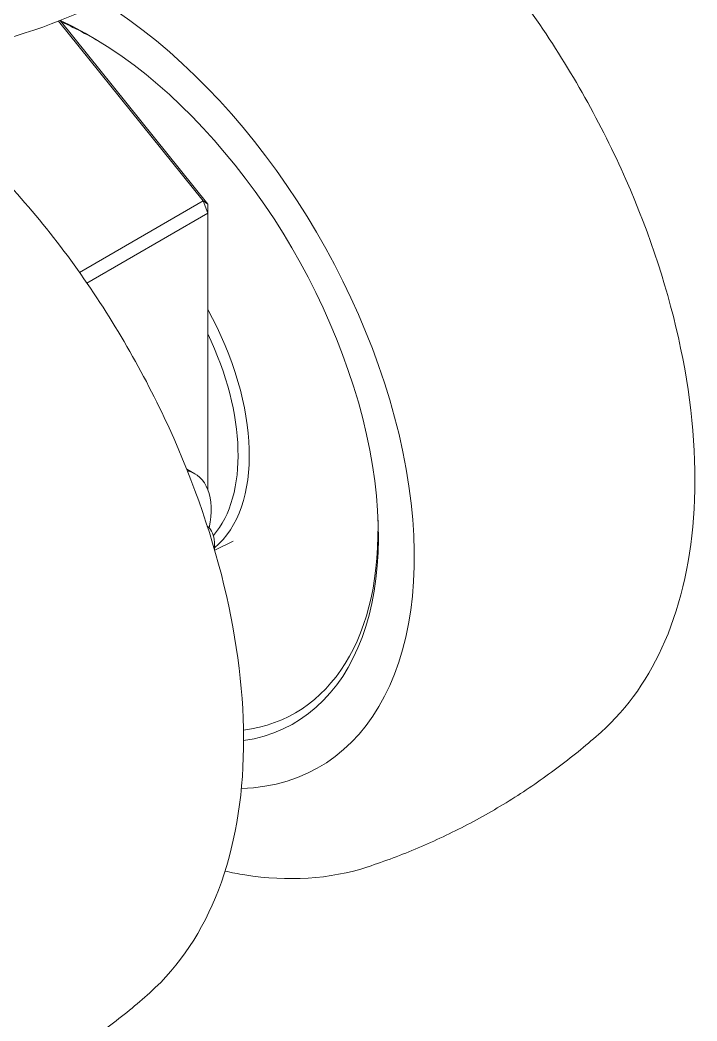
# Model space of a CAD drawing. Header units: millimetres. Extents: x 12 to 828, y 12 to 582.
# Drawn here: x 436.7 to 523.7, y 204.8 to 333.4 of the extents above; entities that cross this region are included whole.
import ezdxf

# ---------------------------------------------------------------- set-up
doc = ezdxf.new("R2010")
doc.units = ezdxf.units.MM
doc.header["$LTSCALE"] = 2
doc.layers.add('굵은실선_A3', color=7, linetype='Continuous', lineweight=18)

msp = doc.modelspace()

# ---------------------------------------------------------------- linework, layer by layer
at = {"layer": '굵은실선_A3'}
for p, q in [((441.65, 333.21), (460.22, 310.11)), ((460.83, 309.69), (441.86, 333.29)), ((460.22, 310.11), (444.34, 300.94)), ((460.22, 310.11), (460.83, 309.69)), ((460.83, 308.53), (460.22, 310.11)), ((460.83, 309.69), (460.83, 308.53)), ((445.3, 299.57), (460.83, 308.53)), ((460.83, 308.53), (460.83, 273.03)), ((459.18, 275.07), (458.12, 275.68)), ((461.72, 265.26), (464.09, 266.43))]:
    msp.add_line(p, q, dxfattribs=at)
for centre, major_axis, start_param, end_param in [((406.03, 367.69), (65, 0), 3.125035, 6.299743), ((445.63, 288.49), (29.5, -51.1), 5.984611, 8.599105), ((445.63, 288.49), (26.25, -45.47), 6.060585, 8.740257), ((446.33, 288.9), (25.72, -44.55), 2.309963, 2.475313), ((446.33, 288.9), (14.03, -24.29), 0.100141, 1.536663), ((445.63, 288.49), (13.5, -23.38), 0.201187, 1.435047), ((454.18, 266.41), (5, 8.66), 5.225079, 6.462076), ((446.33, 288.9), (25.72, -44.55), 6.050202, 7.114815)]:
    msp.add_ellipse(centre, major_axis=major_axis, ratio=0.57735, start_param=start_param, end_param=end_param, dxfattribs=at)
for points, knots in [([(470.82, 363.77), (470.57, 359.77), (469.25, 355.82), (464.65, 348.28), (461.28, 344.72), (452.79, 338.32), (447.61, 335.52), (436.02, 331.02), (429.61, 329.33), (416.24, 327.22), (409.27, 326.79), (395.47, 327.25), (388.64, 328.13), (375.76, 331.11), (369.73, 333.21), (359.06, 338.46), (354.42, 341.6), (347.09, 348.66), (344.38, 352.58), (341.92, 359.01), (341.39, 361.39), (341.24, 363.77)], [5.534854, 5.534854, 5.534854, 5.534854, 5.836788, 5.836788, 6.152088, 6.152088, 6.47663, 6.47663, 6.801643, 6.801643, 7.125795, 7.125795, 7.449692, 7.449692, 7.774108, 7.774108, 8.099345, 8.099345, 8.422089, 8.422089, 8.602313, 8.602313, 8.602313, 8.602313]), ([(511.35, 241.88), (514.83, 244.99), (517.59, 248.98), (521.73, 258.61), (522.96, 264.36), (523.68, 277.06), (523.08, 284.05), (520.08, 298.38), (517.69, 305.72), (511.4, 320.01), (507.51, 326.95), (498.6, 339.8), (493.59, 345.71), (482.88, 355.9), (477.19, 360.19), (471.21, 363.53), (471.02, 363.64), (470.82, 363.75)], [5.617205, 5.617205, 5.617205, 5.617205, 5.904551, 5.904551, 6.220082, 6.220082, 6.550915, 6.550915, 6.881669, 6.881669, 7.210724, 7.210724, 7.539656, 7.539656, 7.870122, 7.870122, 7.881313, 7.881313, 7.881313, 7.881313]), ([(417.4, 327.55), (421.01, 325.22), (424.55, 322.49), (433.44, 314.55), (438.6, 308.81), (447.82, 296.22), (451.89, 289.37), (458.57, 275.24), (461.17, 267.95), (464.65, 253.58), (465.52, 246.5), (465.33, 233.24), (464.28, 227.04), (460.2, 216.39), (457.23, 211.86), (453.37, 208.41), (453.37, 208.41), (453.37, 208.41)], [4.772347, 4.772347, 4.772347, 4.772347, 4.980119, 4.980119, 5.310872, 5.310872, 5.639927, 5.639927, 5.96886, 5.96886, 6.299326, 6.299326, 6.630633, 6.630633, 6.948876, 6.948876, 6.949166, 6.949166, 6.949166, 6.949166]), ([(460.77, 268.35), (460.93, 268.22), (461.07, 268.07), (461.39, 267.62), (461.52, 267.29), (461.71, 266.53), (461.73, 266.08), (461.69, 265.55), (461.69, 265.47), (461.68, 265.4)], [5.5886971, 5.5886971, 5.5886971, 5.5886971, 5.7595414, 5.7595414, 6.0456102, 6.0456102, 6.3733416, 6.3733416, 6.426892, 6.426892, 6.426892, 6.426892]), ([(481.42, 224.6), (483.57, 225.32), (485.73, 226.12), (490, 227.93), (492.12, 228.93), (496.26, 231.1), (498.3, 232.27), (502.25, 234.78), (504.17, 236.11), (507.87, 238.91), (509.65, 240.37), (511.35, 241.88)], [5.3783693, 5.3783693, 5.3783693, 5.3783693, 5.4261364, 5.4261364, 5.4739036, 5.4739036, 5.5216707, 5.5216707, 5.5694379, 5.5694379, 5.617205, 5.617205, 5.617205, 5.617205]), ([(463.04, 224.04), (463.89, 223.85), (464.73, 223.69), (471.09, 222.68), (476.49, 222.98), (481.41, 224.6), (481.41, 224.6), (481.42, 224.6)], [5.0114863, 5.0114863, 5.0114863, 5.0114863, 5.0598368, 5.0598368, 5.3780793, 5.3780793, 5.3783693, 5.3783693, 5.3783693, 5.3783693]), ([(453.37, 208.41), (451.67, 206.89), (449.89, 205.43), (446.19, 202.63), (444.27, 201.3), (440.32, 198.8), (438.28, 197.62), (434.13, 195.45), (432.02, 194.45), (427.75, 192.65), (425.59, 191.84), (423.43, 191.13)], [0.6659803, 0.6659803, 0.6659803, 0.6659803, 0.7137474, 0.7137474, 0.7615146, 0.7615146, 0.8092817, 0.8092817, 0.8570489, 0.8570489, 0.904816, 0.904816, 0.904816, 0.904816])]:
    msp.add_open_spline(points, degree=3, knots=knots, dxfattribs=at)

doc.saveas('drawing.dxf')
